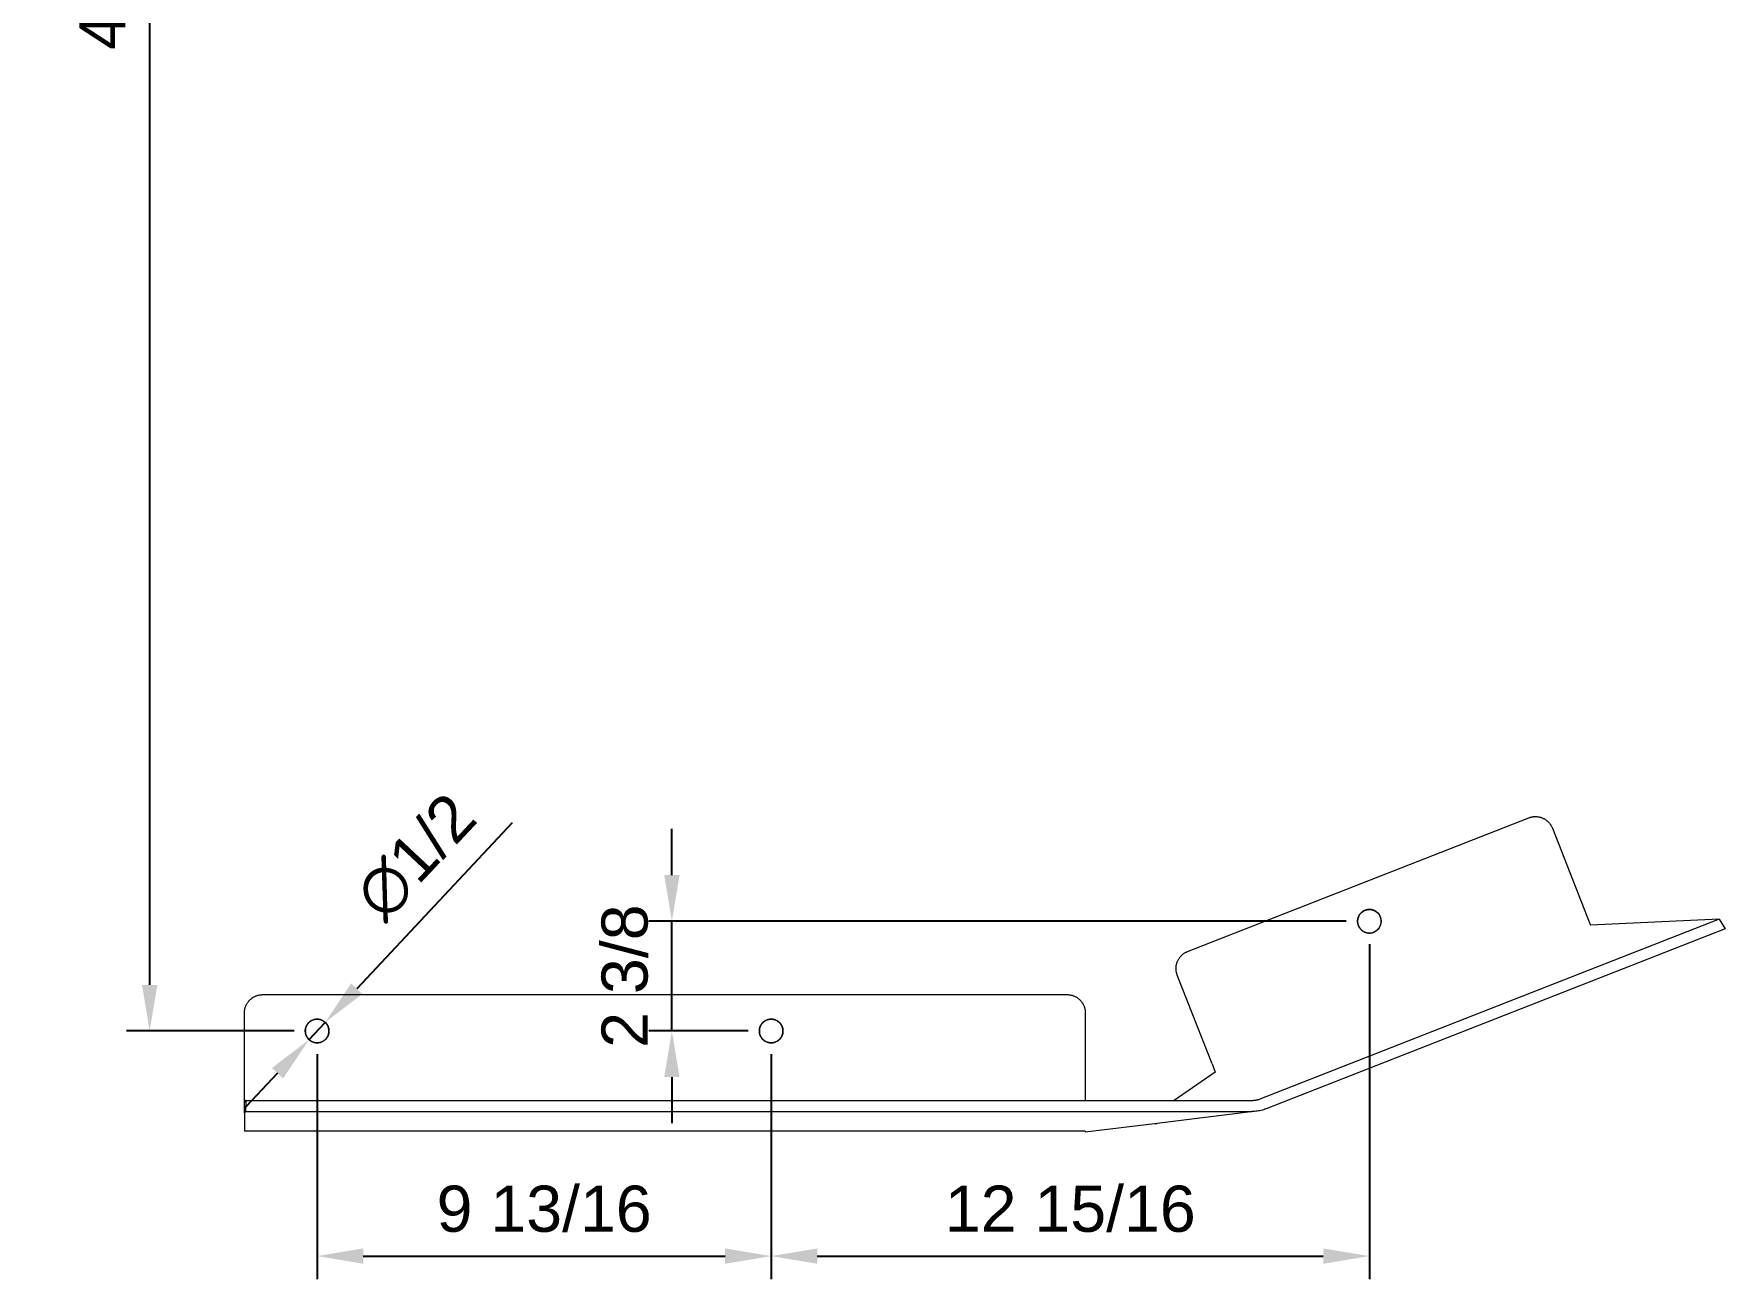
# Model space of a CAD drawing. Header units: inches. Extents: x 3 to 193, y 3 to 134.
# Drawn here: x 62.45 to 99.11, y 10.8 to 37.79 of the extents above; entities that cross this region are included whole.
import ezdxf

# ---------------------------------------------------------------- set-up
doc = ezdxf.new("R2010")
doc.units = ezdxf.units.IN
doc.header["$PDSIZE"] = -1
doc.layers.add('ZANO_R', color=7, linetype='Continuous', lineweight=0)
doc.layers.add('ZANO_W', color=1, linetype='Continuous', lineweight=0)
doc.styles.get("Standard").update_dxf_attribs({"font": 'ARIALUNI.TTF'})
doc.dimstyles.new('amerykanie', dxfattribs={"dimtxt": 50, "dimasz": 50, "dimexe": 0.5, "dimexo": 0.5, "dimgap": 1, "dimtad": 1, "dimdec": 0, "dimzin": 0, "dimlunit": 5, "dimtxsty": 'Standard', "dimcen": 0.09, "dimclrd": 1, "dimclre": 1, "dimclrt": 1, "dimazin": 0, "dimtfac": 1, "dimtdec": 0, "dimtmove": 0, "dimatfit": 3, "dimfxl": 1, "dimtzin": 0, "dimarcsym": 1})

# ---------------------------------------------------------------- blocks, each defined once
blk = doc.blocks.new('*D370')
at = {"layer": 'Defpoints', "color": 0}
for p in [(68.595, 62.587), (64.965, 16.182), (68.595, 16.182)]:
    blk.add_point(p, dxfattribs=at)
at = {"layer": 'ZANO_W', "color": 1, "lineweight": -2}
for p, q in [((68.095, 62.587), (64.465, 62.587)), ((64.965, 61.587), (64.965, 17.182)), ((68.095, 16.182), (64.465, 16.182))]:
    blk.add_line(p, q, dxfattribs=at)
at = {"layer": 'ZANO_W', "color": 1}
for points in [[(65.132, 61.587), (64.799, 61.587), (64.965, 62.587)], [(64.799, 17.182), (65.132, 17.182), (64.965, 16.182)]]:
    blk.add_solid(points, dxfattribs=at)
at = {"layer": 'ZANO_W', "color": 1, "insert": (63.946, 39.385), "char_height": 1, "attachment_point": 5, "rotation": 90}
blk.add_mtext('46 3/8', dxfattribs=at)
blk = doc.blocks.new('*D371')
at = {"layer": 'Defpoints', "color": 0}
for p in [(68.595, 16.182), (78.435, 16.182), (78.435, 11.305)]:
    blk.add_point(p, dxfattribs=at)
at = {"layer": 'ZANO_W', "color": 1, "lineweight": -2}
for p, q in [((68.595, 15.682), (68.595, 10.805)), ((78.435, 15.682), (78.435, 10.805)), ((69.595, 11.305), (77.435, 11.305))]:
    blk.add_line(p, q, dxfattribs=at)
at = {"layer": 'ZANO_W', "color": 1}
for points in [[(69.595, 11.471), (69.595, 11.138), (68.595, 11.305)], [(77.435, 11.138), (77.435, 11.471), (78.435, 11.305)]]:
    blk.add_solid(points, dxfattribs=at)
at = {"layer": 'ZANO_W', "color": 1, "insert": (73.515, 12.324), "char_height": 1, "attachment_point": 5}
blk.add_mtext('9 13/16', dxfattribs=at)
blk = doc.blocks.new('*D372')
at = {"layer": 'Defpoints', "color": 0}
for p in [(91.4, 18.56), (78.435, 16.182), (91.4, 11.305)]:
    blk.add_point(p, dxfattribs=at)
at = {"layer": 'ZANO_W', "color": 1, "lineweight": -2}
for p, q in [((91.4, 18.06), (91.4, 10.805)), ((78.435, 15.682), (78.435, 10.805)), ((79.435, 11.305), (90.4, 11.305))]:
    blk.add_line(p, q, dxfattribs=at)
at = {"layer": 'ZANO_W', "color": 1}
for points in [[(79.435, 11.471), (79.435, 11.138), (78.435, 11.305)], [(90.4, 11.138), (90.4, 11.471), (91.4, 11.305)]]:
    blk.add_solid(points, dxfattribs=at)
at = {"layer": 'ZANO_W', "color": 1, "insert": (84.918, 12.324), "char_height": 1, "attachment_point": 5}
blk.add_mtext('12 15/16', dxfattribs=at)
blk = doc.blocks.new('*D373')
at = {"layer": 'Defpoints', "color": 0}
for p in [(76.284, 18.56), (91.4, 18.56), (78.435, 16.182)]:
    blk.add_point(p, dxfattribs=at)
at = {"layer": 'ZANO_W', "color": 1, "lineweight": -2}
for p, q in [((76.284, 19.56), (76.284, 20.56)), ((90.9, 18.56), (75.784, 18.56)), ((76.284, 16.182), (76.284, 18.56)), ((77.935, 16.182), (75.784, 16.182)), ((76.284, 15.182), (76.284, 14.182))]:
    blk.add_line(p, q, dxfattribs=at)
at = {"layer": 'ZANO_W', "color": 1}
for points in [[(76.117, 19.56), (76.45, 19.56), (76.284, 18.56)], [(76.45, 15.182), (76.117, 15.182), (76.284, 16.182)]]:
    blk.add_solid(points, dxfattribs=at)
at = {"layer": 'ZANO_W', "color": 1, "insert": (75.265, 17.371), "char_height": 1, "attachment_point": 5, "rotation": 90}
blk.add_mtext('2 3/8', dxfattribs=at)
blk = doc.blocks.new('*D377')
at = {"layer": 'Defpoints', "color": 0}
for p in [(68.77, 16.369), (68.42, 15.995)]:
    blk.add_point(p, dxfattribs=at)
at = {"layer": 'ZANO_W', "color": 1, "lineweight": -2}
for p, q in [((72.819, 20.692), (69.453, 17.099)), ((68.42, 15.995), (68.77, 16.369)), ((67.736, 15.266), (67.053, 14.536))]:
    blk.add_line(p, q, dxfattribs=at)
at = {"layer": 'ZANO_W', "color": 1}
for points in [[(69.332, 17.213), (69.575, 16.985), (68.77, 16.369)], [(67.858, 15.152), (67.615, 15.38), (68.42, 15.995)]]:
    blk.add_solid(points, dxfattribs=at)
at = {"layer": 'ZANO_W', "color": 1, "insert": (70.734, 19.957), "char_height": 1, "attachment_point": 5, "rotation": 46.8714}
blk.add_mtext('∅1/2', dxfattribs=at)

msp = doc.modelspace()

# ---------------------------------------------------------------- linework, layer by layer
at = {"layer": 'ZANO_R'}
for p, q in [((87.45975, 17.90397), (94.85595, 20.80092)), ((94.85595, 20.80092), (94.86855, 20.8056)), ((94.86855, 20.8056), (94.88129, 20.80986)), ((94.88129, 20.80986), (94.89418, 20.81367)), ((94.89418, 20.81367), (94.90719, 20.81705)), ((94.90719, 20.81705), (94.92031, 20.81998)), ((94.92031, 20.81998), (94.93352, 20.82246)), ((94.93352, 20.82246), (94.9468, 20.82448)), ((94.9468, 20.82448), (94.96015, 20.82605)), ((94.96015, 20.82605), (94.97354, 20.82717)), ((94.97354, 20.82717), (94.98697, 20.82783)), ((94.98697, 20.82783), (95.00041, 20.82802)), ((95.00041, 20.82802), (95.01384, 20.82776)), ((95.01384, 20.82776), (95.02726, 20.82705)), ((95.02726, 20.82705), (95.04065, 20.82587)), ((95.04065, 20.82587), (95.05399, 20.82423)), ((95.05399, 20.82423), (95.06727, 20.82215)), ((95.06727, 20.82215), (95.08047, 20.81961)), ((95.08047, 20.81961), (95.09357, 20.81662)), ((95.09357, 20.81662), (95.10656, 20.81318)), ((95.10656, 20.81318), (95.11943, 20.80931)), ((95.11943, 20.80931), (95.13216, 20.80499)), ((95.13216, 20.80499), (95.14474, 20.80025)), ((95.14474, 20.80025), (95.15714, 20.79508)), ((95.15714, 20.79508), (95.16936, 20.78948)), ((95.16936, 20.78948), (95.18139, 20.78348)), ((95.18139, 20.78348), (95.1932, 20.77706)), ((95.1932, 20.77706), (95.20478, 20.77025)), ((95.20478, 20.77025), (95.21613, 20.76305)), ((95.21613, 20.76305), (95.22722, 20.75546)), ((95.22722, 20.75546), (95.23805, 20.7475)), ((95.23805, 20.7475), (95.2486, 20.73917)), ((95.2486, 20.73917), (95.25886, 20.73049)), ((95.25886, 20.73049), (95.26881, 20.72146)), ((95.26881, 20.72146), (95.27846, 20.7121)), ((95.27846, 20.7121), (95.28777, 20.70241)), ((95.28777, 20.70241), (95.29675, 20.69242)), ((95.29675, 20.69242), (95.30539, 20.68212)), ((95.30539, 20.68212), (95.31367, 20.67153)), ((95.31367, 20.67153), (95.32158, 20.66066)), ((95.32158, 20.66066), (95.32912, 20.64954)), ((95.32912, 20.64954), (95.33627, 20.63816)), ((95.33627, 20.63816), (95.34303, 20.62654)), ((95.34303, 20.62654), (95.34938, 20.6147)), ((95.34938, 20.6147), (95.35534, 20.60265)), ((95.35534, 20.60265), (95.36087, 20.5904)), ((95.36087, 20.5904), (95.36599, 20.57797)), ((95.36599, 20.57797), (96.12014, 18.65254)), ((91.18503, 18.69775), (91.1804, 18.69024)), ((91.18992, 18.70511), (91.18503, 18.69775)), ((91.19507, 18.71229), (91.18992, 18.70511)), ((91.20045, 18.71929), (91.19507, 18.71229)), ((91.20608, 18.7261), (91.20045, 18.71929)), ((91.21193, 18.73271), (91.20608, 18.7261)), ((91.21802, 18.73911), (91.21193, 18.73271)), ((91.22431, 18.7453), (91.21802, 18.73911)), ((91.23082, 18.75127), (91.22431, 18.7453)), ((91.23753, 18.75702), (91.23082, 18.75127)), ((91.24444, 18.76252), (91.23753, 18.75702)), ((91.25153, 18.76779), (91.24444, 18.76252)), ((91.2588, 18.7728), (91.25153, 18.76779)), ((91.26624, 18.77757), (91.2588, 18.7728)), ((91.27383, 18.78207), (91.26624, 18.77757)), ((91.28158, 18.78631), (91.27383, 18.78207)), ((91.28947, 18.79028), (91.28158, 18.78631)), ((91.29749, 18.79397), (91.28947, 18.79028)), ((91.30564, 18.79739), (91.29749, 18.79397)), ((91.3139, 18.80052), (91.30564, 18.79739)), ((91.32226, 18.80336), (91.3139, 18.80052)), ((91.33071, 18.80592), (91.32226, 18.80336)), ((91.33925, 18.80818), (91.33071, 18.80592)), ((91.34786, 18.81015), (91.33925, 18.80818)), ((91.35653, 18.81181), (91.34786, 18.81015)), ((91.36526, 18.81318), (91.35653, 18.81181)), ((91.37403, 18.81424), (91.36526, 18.81318)), ((91.38282, 18.81501), (91.37403, 18.81424)), ((91.39164, 18.81546), (91.38282, 18.81501)), ((91.40048, 18.81561), (91.39164, 18.81546)), ((91.40931, 18.81546), (91.40048, 18.81561)), ((91.41813, 18.81501), (91.40931, 18.81546)), ((91.42692, 18.81424), (91.41813, 18.81501)), ((91.43569, 18.81318), (91.42692, 18.81424)), ((91.44442, 18.81181), (91.43569, 18.81318)), ((91.45309, 18.81015), (91.44442, 18.81181)), ((91.4617, 18.80818), (91.45309, 18.81015)), ((91.47024, 18.80592), (91.4617, 18.80818)), ((91.47869, 18.80336), (91.47024, 18.80592)), ((91.48705, 18.80052), (91.47869, 18.80336)), ((91.49531, 18.79739), (91.48705, 18.80052)), ((91.50346, 18.79397), (91.49531, 18.79739)), ((91.51148, 18.79028), (91.50346, 18.79397)), ((91.51937, 18.78631), (91.51148, 18.79028)), ((91.52712, 18.78207), (91.51937, 18.78631)), ((91.53472, 18.77757), (91.52712, 18.78207)), ((91.54215, 18.7728), (91.53472, 18.77757)), ((91.54942, 18.76779), (91.54215, 18.7728)), ((91.55651, 18.76252), (91.54942, 18.76779)), ((91.56342, 18.75702), (91.55651, 18.76252)), ((91.57013, 18.75127), (91.56342, 18.75702)), ((91.57664, 18.7453), (91.57013, 18.75127)), ((91.58294, 18.73911), (91.57664, 18.7453)), ((91.58902, 18.73271), (91.58294, 18.73911)), ((91.59487, 18.7261), (91.58902, 18.73271)), ((91.6005, 18.71929), (91.59487, 18.7261)), ((91.60588, 18.71229), (91.6005, 18.71929)), ((91.61103, 18.70511), (91.60588, 18.71229)), ((91.61592, 18.69775), (91.61103, 18.70511)), ((91.62055, 18.69024), (91.61592, 18.69775)), ((98.98206, 18.60322), (89.02232, 14.70218)), ((99.11111, 18.39214), (89.1642, 14.49613)), ((91.14498, 18.57302), (91.14467, 18.56419)), ((91.14467, 18.56419), (91.14467, 18.55536)), ((91.14467, 18.55536), (91.14498, 18.54653)), ((91.14559, 18.58183), (91.14498, 18.57302)), ((91.14498, 18.54653), (91.14559, 18.53772)), ((91.1465, 18.59061), (91.14559, 18.58183)), ((91.14559, 18.53772), (91.1465, 18.52894)), ((91.14772, 18.59936), (91.1465, 18.59061)), ((91.1465, 18.52894), (91.14772, 18.52019)), ((91.14923, 18.60806), (91.14772, 18.59936)), ((91.14772, 18.52019), (91.14923, 18.51149)), ((91.15105, 18.61671), (91.14923, 18.60806)), ((91.14923, 18.51149), (91.15105, 18.50285)), ((91.15316, 18.62528), (91.15105, 18.61671)), ((91.15105, 18.50285), (91.15316, 18.49427)), ((91.15557, 18.63378), (91.15316, 18.62528)), ((91.15316, 18.49427), (91.15557, 18.48577)), ((91.15827, 18.64219), (91.15557, 18.63378)), ((91.15557, 18.48577), (91.15827, 18.47736)), ((91.16126, 18.6505), (91.15827, 18.64219)), ((91.15827, 18.47736), (91.16126, 18.46905)), ((91.16454, 18.6587), (91.16126, 18.6505)), ((91.16126, 18.46905), (91.16454, 18.46085)), ((91.16809, 18.66678), (91.16454, 18.6587)), ((91.16454, 18.46085), (91.16809, 18.45277)), ((91.17192, 18.67474), (91.16809, 18.66678)), ((91.16809, 18.45277), (91.17192, 18.44481)), ((91.17603, 18.68256), (91.17192, 18.67474)), ((91.17192, 18.44481), (91.17603, 18.43699)), ((91.1804, 18.69024), (91.17603, 18.68256)), ((91.17603, 18.43699), (91.1804, 18.42931)), ((91.1804, 18.42931), (91.18503, 18.4218)), ((91.18503, 18.4218), (91.18992, 18.41444)), ((91.18992, 18.41444), (91.19507, 18.40726)), ((91.19507, 18.40726), (91.20045, 18.40026)), ((91.20045, 18.40026), (91.20608, 18.39345)), ((91.20608, 18.39345), (91.21193, 18.38684)), ((91.21193, 18.38684), (91.21802, 18.38044)), ((91.21802, 18.38044), (91.22431, 18.37425)), ((91.22431, 18.37425), (91.23082, 18.36828)), ((91.23082, 18.36828), (91.23753, 18.36254)), ((91.23753, 18.36254), (91.24444, 18.35703)), ((91.24444, 18.35703), (91.25153, 18.35176)), ((91.25153, 18.35176), (91.2588, 18.34675)), ((91.2588, 18.34675), (91.26624, 18.34198)), ((91.26624, 18.34198), (91.27383, 18.33748)), ((91.27383, 18.33748), (91.28158, 18.33324)), ((91.28158, 18.33324), (91.28947, 18.32927)), ((91.28947, 18.32927), (91.29749, 18.32558)), ((91.50346, 18.32558), (91.51148, 18.32927)), ((91.51148, 18.32927), (91.51937, 18.33324)), ((91.51937, 18.33324), (91.52712, 18.33748)), ((91.52712, 18.33748), (91.53472, 18.34198)), ((91.53472, 18.34198), (91.54215, 18.34675)), ((91.54215, 18.34675), (91.54942, 18.35176)), ((91.54942, 18.35176), (91.55651, 18.35703)), ((91.55651, 18.35703), (91.56342, 18.36254)), ((91.56342, 18.36254), (91.57013, 18.36828)), ((91.57013, 18.36828), (91.57664, 18.37425)), ((91.57664, 18.37425), (91.58294, 18.38044)), ((91.58294, 18.38044), (91.58902, 18.38684)), ((91.58902, 18.38684), (91.59487, 18.39345)), ((91.59487, 18.39345), (91.6005, 18.40026)), ((91.6005, 18.40026), (91.60588, 18.40726)), ((91.60588, 18.40726), (91.61103, 18.41444)), ((91.61103, 18.41444), (91.61592, 18.4218)), ((91.61592, 18.4218), (91.62055, 18.42931)), ((91.62492, 18.68256), (91.62055, 18.69024)), ((91.62055, 18.42931), (91.62492, 18.43699)), ((91.62903, 18.67474), (91.62492, 18.68256)), ((91.62492, 18.43699), (91.62903, 18.44481)), ((91.63286, 18.66678), (91.62903, 18.67474)), ((91.62903, 18.44481), (91.63286, 18.45277)), ((91.63642, 18.6587), (91.63286, 18.66678)), ((91.63286, 18.45277), (91.63642, 18.46085)), ((91.63969, 18.6505), (91.63642, 18.6587)), ((91.63642, 18.46085), (91.63969, 18.46905)), ((91.64268, 18.64219), (91.63969, 18.6505)), ((91.63969, 18.46905), (91.64268, 18.47736)), ((91.64538, 18.63378), (91.64268, 18.64219)), ((91.64268, 18.47736), (91.64538, 18.48577)), ((91.64779, 18.62528), (91.64538, 18.63378)), ((91.64538, 18.48577), (91.64779, 18.49427)), ((91.6499, 18.61671), (91.64779, 18.62528)), ((91.64779, 18.49427), (91.6499, 18.50285)), ((91.65172, 18.60806), (91.6499, 18.61671)), ((91.6499, 18.50285), (91.65172, 18.51149)), ((91.65323, 18.59936), (91.65172, 18.60806)), ((91.65172, 18.51149), (91.65323, 18.52019)), ((91.65445, 18.59061), (91.65323, 18.59936)), ((91.65323, 18.52019), (91.65445, 18.52894)), ((91.65536, 18.58183), (91.65445, 18.59061)), ((91.65445, 18.52894), (91.65536, 18.53772)), ((91.65597, 18.57302), (91.65536, 18.58183)), ((91.65536, 18.53772), (91.65597, 18.54653)), ((91.65628, 18.56419), (91.65597, 18.57302)), ((91.65597, 18.54653), (91.65628, 18.55536)), ((91.65628, 18.55536), (91.65628, 18.56419)), ((96.12014, 18.65254), (96.18972, 18.47489)), ((98.98206, 18.60322), (96.18972, 18.47489)), ((98.98206, 18.60322), (99.11111, 18.39214)), ((91.29749, 18.32558), (91.30564, 18.32216)), ((91.30564, 18.32216), (91.3139, 18.31903)), ((91.3139, 18.31903), (91.32226, 18.31619)), ((91.32226, 18.31619), (91.33071, 18.31363)), ((91.33071, 18.31363), (91.33925, 18.31137)), ((91.33925, 18.31137), (91.34786, 18.30941)), ((91.34786, 18.30941), (91.35653, 18.30774)), ((91.35653, 18.30774), (91.36526, 18.30637)), ((91.36526, 18.30637), (91.37403, 18.30531)), ((91.37403, 18.30531), (91.38282, 18.30455)), ((91.38282, 18.30455), (91.39164, 18.30409)), ((91.39164, 18.30409), (91.40048, 18.30394)), ((91.40048, 18.30394), (91.40931, 18.30409)), ((91.40931, 18.30409), (91.41813, 18.30455)), ((91.41813, 18.30455), (91.42692, 18.30531)), ((91.42692, 18.30531), (91.43569, 18.30637)), ((91.43569, 18.30637), (91.44442, 18.30774)), ((91.44442, 18.30774), (91.45309, 18.30941)), ((91.45309, 18.30941), (91.4617, 18.31137)), ((91.4617, 18.31137), (91.47024, 18.31363)), ((91.47024, 18.31363), (91.47869, 18.31619)), ((91.47869, 18.31619), (91.48705, 18.31903)), ((91.48705, 18.31903), (91.49531, 18.32216)), ((91.49531, 18.32216), (91.50346, 18.32558)), ((87.21349, 17.59197), (87.21557, 17.60525)), ((87.21557, 17.60525), (87.21811, 17.61845)), ((87.21811, 17.61845), (87.2211, 17.63155)), ((87.2211, 17.63155), (87.22454, 17.64455)), ((87.22454, 17.64455), (87.22841, 17.65741)), ((87.22841, 17.65741), (87.23273, 17.67014)), ((87.23273, 17.67014), (87.23747, 17.68272)), ((87.23747, 17.68272), (87.24264, 17.69512)), ((87.24264, 17.69512), (87.24824, 17.70734)), ((87.24824, 17.70734), (87.25424, 17.71937)), ((87.25424, 17.71937), (87.26066, 17.73118)), ((87.26066, 17.73118), (87.26747, 17.74276)), ((87.26747, 17.74276), (87.27467, 17.75411)), ((87.27467, 17.75411), (87.28226, 17.7652)), ((87.28226, 17.7652), (87.29022, 17.77603)), ((87.29022, 17.77603), (87.29855, 17.78658)), ((87.29855, 17.78658), (87.30723, 17.79684)), ((87.30723, 17.79684), (87.31626, 17.80679)), ((87.31626, 17.80679), (87.32562, 17.81644)), ((87.32562, 17.81644), (87.33531, 17.82575)), ((87.33531, 17.82575), (87.34531, 17.83474)), ((87.34531, 17.83474), (87.35561, 17.84337)), ((87.35561, 17.84337), (87.36619, 17.85165)), ((87.36619, 17.85165), (87.37706, 17.85956)), ((87.37706, 17.85956), (87.38819, 17.8671)), ((87.38819, 17.8671), (87.39956, 17.87425)), ((87.39956, 17.87425), (87.41118, 17.88101)), ((87.41118, 17.88101), (87.42302, 17.88737)), ((87.42302, 17.88737), (87.43507, 17.89332)), ((87.43507, 17.89332), (87.44732, 17.89885)), ((87.44732, 17.89885), (87.45975, 17.90397)), ((87.2097, 17.53839), (87.20996, 17.55183)), ((87.20989, 17.52495), (87.2097, 17.53839)), ((87.21055, 17.51153), (87.20989, 17.52495)), ((87.20996, 17.55183), (87.21068, 17.56525)), ((87.21167, 17.49813), (87.21055, 17.51153)), ((87.21068, 17.56525), (87.21185, 17.57863)), ((87.21324, 17.48478), (87.21167, 17.49813)), ((87.21185, 17.57863), (87.21349, 17.59197)), ((87.21527, 17.4715), (87.21324, 17.48478)), ((87.21774, 17.45829), (87.21527, 17.4715)), ((87.22067, 17.44517), (87.21774, 17.45829)), ((87.22405, 17.43216), (87.22067, 17.44517)), ((87.22786, 17.41928), (87.22405, 17.43216)), ((87.23212, 17.40653), (87.22786, 17.41928)), ((87.23681, 17.39393), (87.23212, 17.40653)), ((87.99096, 15.46849), (87.23681, 17.39393)), ((67.13566, 16.85407), (67.14532, 16.86341)), ((67.14532, 16.86341), (67.1553, 16.87242)), ((67.1553, 16.87242), (67.16558, 16.88108)), ((67.16558, 16.88108), (67.17615, 16.88938)), ((67.17615, 16.88938), (67.18699, 16.89732)), ((67.18699, 16.89732), (67.1981, 16.90488)), ((67.1981, 16.90488), (67.20947, 16.91206)), ((67.20947, 16.91206), (67.22107, 16.91884)), ((67.22107, 16.91884), (67.23289, 16.92523)), ((67.23289, 16.92523), (67.24493, 16.93121)), ((67.24493, 16.93121), (67.25716, 16.93677)), ((67.25716, 16.93677), (67.26958, 16.94191)), ((67.26958, 16.94191), (67.28217, 16.94663)), ((67.28217, 16.94663), (67.2949, 16.95091)), ((67.2949, 16.95091), (67.30778, 16.95476)), ((67.30778, 16.95476), (67.32078, 16.95817)), ((67.32078, 16.95817), (67.33389, 16.96112)), ((67.33389, 16.96112), (67.3471, 16.96363)), ((67.3471, 16.96363), (67.36038, 16.96569)), ((67.36038, 16.96569), (67.37372, 16.96729)), ((67.37372, 16.96729), (67.38711, 16.96844)), ((67.38711, 16.96844), (67.40054, 16.96913)), ((67.40054, 16.96913), (67.41397, 16.96936)), ((67.41397, 16.96936), (84.84996, 16.96936)), ((84.84996, 16.96936), (84.8634, 16.96913)), ((84.8634, 16.96913), (84.87682, 16.96844)), ((84.87682, 16.96844), (84.89021, 16.96729)), ((84.89021, 16.96729), (84.90355, 16.96569)), ((84.90355, 16.96569), (84.91683, 16.96363)), ((84.91683, 16.96363), (84.93004, 16.96112)), ((84.93004, 16.96112), (84.94315, 16.95817)), ((84.94315, 16.95817), (84.95615, 16.95476)), ((84.95615, 16.95476), (84.96903, 16.95091)), ((84.96903, 16.95091), (84.98177, 16.94663)), ((84.98177, 16.94663), (84.99435, 16.94191)), ((84.99435, 16.94191), (85.00677, 16.93677)), ((85.00677, 16.93677), (85.019, 16.93121)), ((85.019, 16.93121), (85.03104, 16.92523)), ((85.03104, 16.92523), (85.04286, 16.91884)), ((85.04286, 16.91884), (85.05447, 16.91206)), ((85.05447, 16.91206), (85.06583, 16.90488)), ((85.06583, 16.90488), (85.07694, 16.89732)), ((85.07694, 16.89732), (85.08778, 16.88938)), ((85.08778, 16.88938), (85.09835, 16.88108)), ((85.09835, 16.88108), (85.10863, 16.87242)), ((85.10863, 16.87242), (85.11861, 16.86341)), ((85.11861, 16.86341), (85.12827, 16.85407)), ((67.02038, 16.57576), (67.0206, 16.5892)), ((67.02038, 14.64021), (67.02038, 16.57576)), ((67.0206, 16.5892), (67.02129, 16.60262)), ((67.02129, 16.60262), (67.02244, 16.61601)), ((67.02244, 16.61601), (67.02404, 16.62935)), ((67.02404, 16.62935), (67.0261, 16.64263)), ((67.0261, 16.64263), (67.02861, 16.65584)), ((67.02861, 16.65584), (67.03157, 16.66895)), ((67.03157, 16.66895), (67.03497, 16.68195)), ((67.03497, 16.68195), (67.03882, 16.69483)), ((67.03882, 16.69483), (67.0431, 16.70757)), ((67.0431, 16.70757), (67.04782, 16.72015)), ((67.04782, 16.72015), (67.05296, 16.73257)), ((67.05296, 16.73257), (67.05853, 16.7448)), ((67.05853, 16.7448), (67.0645, 16.75684)), ((67.0645, 16.75684), (67.07089, 16.76867)), ((67.07089, 16.76867), (67.07768, 16.78027)), ((67.07768, 16.78027), (67.08485, 16.79163)), ((67.08485, 16.79163), (67.09242, 16.80274)), ((67.09242, 16.80274), (67.10035, 16.81359)), ((67.10035, 16.81359), (67.10866, 16.82415)), ((67.10866, 16.82415), (67.11731, 16.83443)), ((67.11731, 16.83443), (67.12632, 16.84441)), ((67.12632, 16.84441), (67.13566, 16.85407)), ((85.12827, 16.85407), (85.13761, 16.84441)), ((85.13761, 16.84441), (85.14662, 16.83443)), ((85.14662, 16.83443), (85.15528, 16.82415)), ((85.15528, 16.82415), (85.16358, 16.81359)), ((85.16358, 16.81359), (85.17152, 16.80274)), ((85.17152, 16.80274), (85.17908, 16.79163)), ((85.17908, 16.79163), (85.18626, 16.78027)), ((85.18626, 16.78027), (85.19304, 16.76867)), ((85.19304, 16.76867), (85.19943, 16.75684)), ((85.19943, 16.75684), (85.20541, 16.7448)), ((85.20541, 16.7448), (85.21097, 16.73257)), ((85.21097, 16.73257), (85.21611, 16.72015)), ((85.21611, 16.72015), (85.22083, 16.70757)), ((85.22083, 16.70757), (85.22511, 16.69483)), ((85.22511, 16.69483), (85.22896, 16.68195)), ((85.22896, 16.68195), (85.23237, 16.66895)), ((85.23237, 16.66895), (85.23532, 16.65584)), ((85.23532, 16.65584), (85.23783, 16.64263)), ((85.23783, 16.64263), (85.23989, 16.62935)), ((85.23989, 16.62935), (85.24149, 16.61601)), ((85.24149, 16.61601), (85.24264, 16.60262)), ((85.24264, 16.60262), (85.24333, 16.5892)), ((85.24333, 16.5892), (85.24356, 16.57576)), ((85.24356, 16.57576), (85.24356, 14.67562)), ((68.33927, 16.1954), (68.33897, 16.18658)), ((68.33897, 16.18658), (68.33897, 16.17774)), ((68.33897, 16.17774), (68.33927, 16.16892)), ((68.33988, 16.20421), (68.33927, 16.1954)), ((68.33927, 16.16892), (68.33988, 16.16011)), ((68.3408, 16.213), (68.33988, 16.20421)), ((68.33988, 16.16011), (68.3408, 16.15132)), ((68.34201, 16.22175), (68.3408, 16.213)), ((68.3408, 16.15132), (68.34201, 16.14257)), ((68.34353, 16.23045), (68.34201, 16.22175)), ((68.34201, 16.14257), (68.34353, 16.13387)), ((68.34535, 16.23909), (68.34353, 16.23045)), ((68.34353, 16.13387), (68.34535, 16.12523)), ((68.34746, 16.24766), (68.34535, 16.23909)), ((68.34987, 16.25616), (68.34746, 16.24766)), ((68.35257, 16.26457), (68.34987, 16.25616)), ((68.35556, 16.27288), (68.35257, 16.26457)), ((68.35883, 16.28108), (68.35556, 16.27288)), ((68.36239, 16.28917), (68.35883, 16.28108)), ((68.36622, 16.29713), (68.36239, 16.28917)), ((68.37032, 16.30495), (68.36622, 16.29713)), ((68.37469, 16.31262), (68.37032, 16.30495)), ((68.37933, 16.32014), (68.37469, 16.31262)), ((68.38422, 16.32749), (68.37933, 16.32014)), ((68.38936, 16.33467), (68.38422, 16.32749)), ((68.39475, 16.34167), (68.38936, 16.33467)), ((68.40037, 16.34848), (68.39475, 16.34167)), ((68.40623, 16.35509), (68.40037, 16.34848)), ((68.41231, 16.3615), (68.40623, 16.35509)), ((68.41861, 16.36769), (68.41231, 16.3615)), ((68.42512, 16.37366), (68.41861, 16.36769)), ((68.43183, 16.3794), (68.42512, 16.37366)), ((68.43873, 16.38491), (68.43183, 16.3794)), ((68.44582, 16.39017), (68.43873, 16.38491)), ((68.45309, 16.39519), (68.44582, 16.39017)), ((68.46053, 16.39995), (68.45309, 16.39519)), ((68.46813, 16.40446), (68.46053, 16.39995)), ((68.47588, 16.40869), (68.46813, 16.40446)), ((68.48377, 16.41266), (68.47588, 16.40869)), ((68.49179, 16.41636), (68.48377, 16.41266)), ((68.49993, 16.41977), (68.49179, 16.41636)), ((68.50819, 16.4229), (68.49993, 16.41977)), ((68.51655, 16.42575), (68.50819, 16.4229)), ((68.52501, 16.4283), (68.51655, 16.42575)), ((68.53354, 16.43056), (68.52501, 16.4283)), ((68.54215, 16.43253), (68.53354, 16.43056)), ((68.55083, 16.4342), (68.54215, 16.43253)), ((68.55955, 16.43556), (68.55083, 16.4342)), ((68.56832, 16.43663), (68.55955, 16.43556)), ((68.57712, 16.43739), (68.56832, 16.43663)), ((68.58594, 16.43785), (68.57712, 16.43739)), ((68.59477, 16.438), (68.58594, 16.43785)), ((68.6036, 16.43785), (68.59477, 16.438)), ((68.61242, 16.43739), (68.6036, 16.43785)), ((68.62122, 16.43663), (68.61242, 16.43739)), ((68.62999, 16.43556), (68.62122, 16.43663)), ((68.63871, 16.4342), (68.62999, 16.43556)), ((68.64739, 16.43253), (68.63871, 16.4342)), ((68.656, 16.43056), (68.64739, 16.43253)), ((68.66453, 16.4283), (68.656, 16.43056)), ((68.67299, 16.42575), (68.66453, 16.4283)), ((68.68135, 16.4229), (68.67299, 16.42575)), ((68.68961, 16.41977), (68.68135, 16.4229)), ((68.69775, 16.41636), (68.68961, 16.41977)), ((68.70577, 16.41266), (68.69775, 16.41636)), ((68.71366, 16.40869), (68.70577, 16.41266)), ((68.72141, 16.40446), (68.71366, 16.40869)), ((68.72901, 16.39995), (68.72141, 16.40446)), ((68.73645, 16.39519), (68.72901, 16.39995)), ((68.74372, 16.39017), (68.73645, 16.39519)), ((68.75081, 16.38491), (68.74372, 16.39017)), ((68.75771, 16.3794), (68.75081, 16.38491)), ((68.76442, 16.37366), (68.75771, 16.3794)), ((68.77093, 16.36769), (68.76442, 16.37366)), ((68.77723, 16.3615), (68.77093, 16.36769)), ((68.78331, 16.35509), (68.77723, 16.3615)), ((68.78917, 16.34848), (68.78331, 16.35509)), ((68.79479, 16.34167), (68.78917, 16.34848)), ((68.80018, 16.33467), (68.79479, 16.34167)), ((68.80532, 16.32749), (68.80018, 16.33467)), ((68.81021, 16.32014), (68.80532, 16.32749)), ((68.81485, 16.31262), (68.81021, 16.32014)), ((68.81922, 16.30495), (68.81485, 16.31262)), ((68.82332, 16.29713), (68.81922, 16.30495)), ((68.82716, 16.28917), (68.82332, 16.29713)), ((68.83071, 16.28108), (68.82716, 16.28917)), ((68.83398, 16.27288), (68.83071, 16.28108)), ((68.83697, 16.26457), (68.83398, 16.27288)), ((68.83967, 16.25616), (68.83697, 16.26457)), ((68.84208, 16.24766), (68.83967, 16.25616)), ((68.84419, 16.23909), (68.84208, 16.24766)), ((68.84601, 16.23045), (68.84419, 16.23909)), ((68.84419, 16.12523), (68.84601, 16.13387)), ((68.84753, 16.22175), (68.84601, 16.23045)), ((68.84601, 16.13387), (68.84753, 16.14257)), ((68.84874, 16.213), (68.84753, 16.22175)), ((68.84753, 16.14257), (68.84874, 16.15132)), ((68.84966, 16.20421), (68.84874, 16.213)), ((68.84874, 16.15132), (68.84966, 16.16011)), ((68.85027, 16.1954), (68.84966, 16.20421)), ((68.84966, 16.16011), (68.85027, 16.16892)), ((68.85057, 16.18658), (68.85027, 16.1954)), ((68.85027, 16.16892), (68.85057, 16.17774)), ((68.85057, 16.17774), (68.85057, 16.18658)), ((78.17924, 16.1954), (78.17894, 16.18658)), ((78.17894, 16.18658), (78.17894, 16.17774)), ((78.17894, 16.17774), (78.17924, 16.16892)), ((78.17985, 16.20421), (78.17924, 16.1954)), ((78.17924, 16.16892), (78.17985, 16.16011)), ((78.18076, 16.213), (78.17985, 16.20421)), ((78.17985, 16.16011), (78.18076, 16.15132)), ((78.18198, 16.22175), (78.18076, 16.213)), ((78.18076, 16.15132), (78.18198, 16.14257)), ((78.1835, 16.23045), (78.18198, 16.22175)), ((78.18198, 16.14257), (78.1835, 16.13387)), ((78.18531, 16.23909), (78.1835, 16.23045)), ((78.1835, 16.13387), (78.18531, 16.12523)), ((78.18743, 16.24766), (78.18531, 16.23909)), ((78.18983, 16.25616), (78.18743, 16.24766)), ((78.19254, 16.26457), (78.18983, 16.25616)), ((78.19552, 16.27288), (78.19254, 16.26457)), ((78.1988, 16.28108), (78.19552, 16.27288)), ((78.20235, 16.28917), (78.1988, 16.28108)), ((78.20619, 16.29713), (78.20235, 16.28917)), ((78.21029, 16.30495), (78.20619, 16.29713)), ((78.21466, 16.31262), (78.21029, 16.30495)), ((78.2193, 16.32014), (78.21466, 16.31262)), ((78.22419, 16.32749), (78.2193, 16.32014)), ((78.22933, 16.33467), (78.22419, 16.32749)), ((78.23471, 16.34167), (78.22933, 16.33467)), ((78.24034, 16.34848), (78.23471, 16.34167)), ((78.2462, 16.35509), (78.24034, 16.34848)), ((78.25228, 16.3615), (78.2462, 16.35509)), ((78.25858, 16.36769), (78.25228, 16.3615)), ((78.26509, 16.37366), (78.25858, 16.36769)), ((78.2718, 16.3794), (78.26509, 16.37366)), ((78.2787, 16.38491), (78.2718, 16.3794)), ((78.28579, 16.39017), (78.2787, 16.38491)), ((78.29306, 16.39519), (78.28579, 16.39017)), ((78.3005, 16.39995), (78.29306, 16.39519)), ((78.3081, 16.40446), (78.3005, 16.39995)), ((78.31584, 16.40869), (78.3081, 16.40446)), ((78.32373, 16.41266), (78.31584, 16.40869)), ((78.33176, 16.41636), (78.32373, 16.41266)), ((78.3399, 16.41977), (78.33176, 16.41636)), ((78.34816, 16.4229), (78.3399, 16.41977)), ((78.35652, 16.42575), (78.34816, 16.4229)), ((78.36497, 16.4283), (78.35652, 16.42575)), ((78.37351, 16.43056), (78.36497, 16.4283)), ((78.38212, 16.43253), (78.37351, 16.43056)), ((78.3908, 16.4342), (78.38212, 16.43253)), ((78.39952, 16.43556), (78.3908, 16.4342)), ((78.40829, 16.43663), (78.39952, 16.43556)), ((78.41709, 16.43739), (78.40829, 16.43663)), ((78.42591, 16.43785), (78.41709, 16.43739)), ((78.43474, 16.438), (78.42591, 16.43785)), ((78.44357, 16.43785), (78.43474, 16.438)), ((78.45239, 16.43739), (78.44357, 16.43785)), ((78.46119, 16.43663), (78.45239, 16.43739)), ((78.46995, 16.43556), (78.46119, 16.43663)), ((78.47868, 16.4342), (78.46995, 16.43556)), ((78.48735, 16.43253), (78.47868, 16.4342)), ((78.49596, 16.43056), (78.48735, 16.43253)), ((78.5045, 16.4283), (78.49596, 16.43056)), ((78.51296, 16.42575), (78.5045, 16.4283)), ((78.52132, 16.4229), (78.51296, 16.42575)), ((78.52958, 16.41977), (78.52132, 16.4229)), ((78.53772, 16.41636), (78.52958, 16.41977)), ((78.54574, 16.41266), (78.53772, 16.41636)), ((78.55363, 16.40869), (78.54574, 16.41266)), ((78.56138, 16.40446), (78.55363, 16.40869)), ((78.56898, 16.39995), (78.56138, 16.40446)), ((78.57642, 16.39519), (78.56898, 16.39995)), ((78.58368, 16.39017), (78.57642, 16.39519)), ((78.59077, 16.38491), (78.58368, 16.39017)), ((78.59768, 16.3794), (78.59077, 16.38491)), ((78.60439, 16.37366), (78.59768, 16.3794)), ((78.6109, 16.36769), (78.60439, 16.37366)), ((78.6172, 16.3615), (78.6109, 16.36769)), ((78.62328, 16.35509), (78.6172, 16.3615)), ((78.62914, 16.34848), (78.62328, 16.35509)), ((78.63476, 16.34167), (78.62914, 16.34848)), ((78.64015, 16.33467), (78.63476, 16.34167)), ((78.64529, 16.32749), (78.64015, 16.33467)), ((78.65018, 16.32014), (78.64529, 16.32749)), ((78.65481, 16.31262), (78.65018, 16.32014)), ((78.65919, 16.30495), (78.65481, 16.31262)), ((78.66329, 16.29713), (78.65919, 16.30495)), ((78.66712, 16.28917), (78.66329, 16.29713)), ((78.67068, 16.28108), (78.66712, 16.28917)), ((78.67395, 16.27288), (78.67068, 16.28108)), ((78.67694, 16.26457), (78.67395, 16.27288)), ((78.67964, 16.25616), (78.67694, 16.26457)), ((78.68205, 16.24766), (78.67964, 16.25616)), ((78.68416, 16.23909), (78.68205, 16.24766)), ((78.68598, 16.23045), (78.68416, 16.23909)), ((78.68416, 16.12523), (78.68598, 16.13387)), ((78.6875, 16.22175), (78.68598, 16.23045)), ((78.68598, 16.13387), (78.6875, 16.14257)), ((78.68871, 16.213), (78.6875, 16.22175)), ((78.6875, 16.14257), (78.68871, 16.15132)), ((78.68962, 16.20421), (78.68871, 16.213)), ((78.68871, 16.15132), (78.68962, 16.16011)), ((78.69023, 16.1954), (78.68962, 16.20421)), ((78.68962, 16.16011), (78.69023, 16.16892)), ((78.69054, 16.18658), (78.69023, 16.1954)), ((78.69023, 16.16892), (78.69054, 16.17774)), ((78.69054, 16.17774), (78.69054, 16.18658)), ((68.34535, 16.12523), (68.34746, 16.11665)), ((68.34746, 16.11665), (68.34987, 16.10816)), ((68.34987, 16.10816), (68.35257, 16.09975)), ((68.35257, 16.09975), (68.35556, 16.09144)), ((68.35556, 16.09144), (68.35883, 16.08324)), ((68.35883, 16.08324), (68.36239, 16.07515)), ((68.36239, 16.07515), (68.36622, 16.06719)), ((68.36622, 16.06719), (68.37032, 16.05937)), ((68.37032, 16.05937), (68.37469, 16.0517)), ((68.37469, 16.0517), (68.37933, 16.04418)), ((68.37933, 16.04418), (68.38422, 16.03683)), ((68.38422, 16.03683), (68.38936, 16.02965)), ((68.38936, 16.02965), (68.39475, 16.02265)), ((68.39475, 16.02265), (68.40037, 16.01584)), ((68.40037, 16.01584), (68.40623, 16.00923)), ((68.40623, 16.00923), (68.41231, 16.00282)), ((68.41231, 16.00282), (68.41861, 15.99663)), ((68.41861, 15.99663), (68.42512, 15.99066)), ((68.42512, 15.99066), (68.43183, 15.98492)), ((68.43183, 15.98492), (68.43873, 15.97941)), ((68.43873, 15.97941), (68.44582, 15.97415)), ((68.44582, 15.97415), (68.45309, 15.96913)), ((68.45309, 15.96913), (68.46053, 15.96437)), ((68.46053, 15.96437), (68.46813, 15.95986)), ((68.46813, 15.95986), (68.47588, 15.95563)), ((68.47588, 15.95563), (68.48377, 15.95166)), ((68.48377, 15.95166), (68.49179, 15.94796)), ((68.49179, 15.94796), (68.49993, 15.94455)), ((68.49993, 15.94455), (68.50819, 15.94142)), ((68.50819, 15.94142), (68.51655, 15.93857)), ((68.51655, 15.93857), (68.52501, 15.93602)), ((68.52501, 15.93602), (68.53354, 15.93375)), ((68.53354, 15.93375), (68.54215, 15.93179)), ((68.54215, 15.93179), (68.55083, 15.93012)), ((68.55083, 15.93012), (68.55955, 15.92876)), ((68.55955, 15.92876), (68.56832, 15.92769)), ((68.56832, 15.92769), (68.57712, 15.92693)), ((68.57712, 15.92693), (68.58594, 15.92647)), ((68.58594, 15.92647), (68.59477, 15.92632)), ((68.59477, 15.92632), (68.6036, 15.92647)), ((68.6036, 15.92647), (68.61242, 15.92693)), ((68.61242, 15.92693), (68.62122, 15.92769)), ((68.62122, 15.92769), (68.62999, 15.92876)), ((68.62999, 15.92876), (68.63871, 15.93012)), ((68.63871, 15.93012), (68.64739, 15.93179)), ((68.64739, 15.93179), (68.656, 15.93375)), ((68.656, 15.93375), (68.66453, 15.93602)), ((68.66453, 15.93602), (68.67299, 15.93857)), ((68.67299, 15.93857), (68.68135, 15.94142)), ((68.68135, 15.94142), (68.68961, 15.94455)), ((68.68961, 15.94455), (68.69775, 15.94796)), ((68.69775, 15.94796), (68.70577, 15.95166)), ((68.70577, 15.95166), (68.71366, 15.95563)), ((68.71366, 15.95563), (68.72141, 15.95986)), ((68.72141, 15.95986), (68.72901, 15.96437)), ((68.72901, 15.96437), (68.73645, 15.96913)), ((68.73645, 15.96913), (68.74372, 15.97415)), ((68.74372, 15.97415), (68.75081, 15.97941)), ((68.75081, 15.97941), (68.75771, 15.98492)), ((68.75771, 15.98492), (68.76442, 15.99066)), ((68.76442, 15.99066), (68.77093, 15.99663)), ((68.77093, 15.99663), (68.77723, 16.00282)), ((68.77723, 16.00282), (68.78331, 16.00923)), ((68.78331, 16.00923), (68.78917, 16.01584)), ((68.78917, 16.01584), (68.79479, 16.02265)), ((68.79479, 16.02265), (68.80018, 16.02965)), ((68.80018, 16.02965), (68.80532, 16.03683)), ((68.80532, 16.03683), (68.81021, 16.04418)), ((68.81021, 16.04418), (68.81485, 16.0517)), ((68.81485, 16.0517), (68.81922, 16.05937)), ((68.81922, 16.05937), (68.82332, 16.06719)), ((68.82332, 16.06719), (68.82716, 16.07515)), ((68.82716, 16.07515), (68.83071, 16.08324)), ((68.83071, 16.08324), (68.83398, 16.09144)), ((68.83398, 16.09144), (68.83697, 16.09975)), ((68.83697, 16.09975), (68.83967, 16.10816)), ((68.83967, 16.10816), (68.84208, 16.11665)), ((68.84208, 16.11665), (68.84419, 16.12523)), ((78.18531, 16.12523), (78.18743, 16.11665)), ((78.18743, 16.11665), (78.18983, 16.10816)), ((78.18983, 16.10816), (78.19254, 16.09975)), ((78.19254, 16.09975), (78.19552, 16.09144)), ((78.19552, 16.09144), (78.1988, 16.08324)), ((78.1988, 16.08324), (78.20235, 16.07515)), ((78.20235, 16.07515), (78.20619, 16.06719)), ((78.20619, 16.06719), (78.21029, 16.05937)), ((78.21029, 16.05937), (78.21466, 16.0517)), ((78.21466, 16.0517), (78.2193, 16.04418)), ((78.2193, 16.04418), (78.22419, 16.03683)), ((78.22419, 16.03683), (78.22933, 16.02965)), ((78.22933, 16.02965), (78.23471, 16.02265)), ((78.23471, 16.02265), (78.24034, 16.01584)), ((78.24034, 16.01584), (78.2462, 16.00923)), ((78.2462, 16.00923), (78.25228, 16.00282)), ((78.25228, 16.00282), (78.25858, 15.99663)), ((78.25858, 15.99663), (78.26509, 15.99066)), ((78.26509, 15.99066), (78.2718, 15.98492)), ((78.2718, 15.98492), (78.2787, 15.97941)), ((78.2787, 15.97941), (78.28579, 15.97415)), ((78.28579, 15.97415), (78.29306, 15.96913)), ((78.29306, 15.96913), (78.3005, 15.96437)), ((78.3005, 15.96437), (78.3081, 15.95986)), ((78.3081, 15.95986), (78.31584, 15.95563)), ((78.31584, 15.95563), (78.32373, 15.95166)), ((78.32373, 15.95166), (78.33176, 15.94796)), ((78.33176, 15.94796), (78.3399, 15.94455)), ((78.3399, 15.94455), (78.34816, 15.94142)), ((78.34816, 15.94142), (78.35652, 15.93857)), ((78.35652, 15.93857), (78.36497, 15.93602)), ((78.36497, 15.93602), (78.37351, 15.93375)), ((78.37351, 15.93375), (78.38212, 15.93179)), ((78.38212, 15.93179), (78.3908, 15.93012)), ((78.3908, 15.93012), (78.39952, 15.92876)), ((78.39952, 15.92876), (78.40829, 15.92769)), ((78.40829, 15.92769), (78.41709, 15.92693)), ((78.41709, 15.92693), (78.42591, 15.92647)), ((78.42591, 15.92647), (78.43474, 15.92632)), ((78.43474, 15.92632), (78.44357, 15.92647)), ((78.44357, 15.92647), (78.45239, 15.92693)), ((78.45239, 15.92693), (78.46119, 15.92769)), ((78.46119, 15.92769), (78.46995, 15.92876)), ((78.46995, 15.92876), (78.47868, 15.93012)), ((78.47868, 15.93012), (78.48735, 15.93179)), ((78.48735, 15.93179), (78.49596, 15.93375)), ((78.49596, 15.93375), (78.5045, 15.93602)), ((78.5045, 15.93602), (78.51296, 15.93857)), ((78.51296, 15.93857), (78.52132, 15.94142)), ((78.52132, 15.94142), (78.52958, 15.94455)), ((78.52958, 15.94455), (78.53772, 15.94796)), ((78.53772, 15.94796), (78.54574, 15.95166)), ((78.54574, 15.95166), (78.55363, 15.95563)), ((78.55363, 15.95563), (78.56138, 15.95986)), ((78.56138, 15.95986), (78.56898, 15.96437)), ((78.56898, 15.96437), (78.57642, 15.96913)), ((78.57642, 15.96913), (78.58368, 15.97415)), ((78.58368, 15.97415), (78.59077, 15.97941)), ((78.59077, 15.97941), (78.59768, 15.98492)), ((78.59768, 15.98492), (78.60439, 15.99066)), ((78.60439, 15.99066), (78.6109, 15.99663)), ((78.6109, 15.99663), (78.6172, 16.00282)), ((78.6172, 16.00282), (78.62328, 16.00923)), ((78.62328, 16.00923), (78.62914, 16.01584)), ((78.62914, 16.01584), (78.63476, 16.02265)), ((78.63476, 16.02265), (78.64015, 16.02965)), ((78.64015, 16.02965), (78.64529, 16.03683)), ((78.64529, 16.03683), (78.65018, 16.04418)), ((78.65018, 16.04418), (78.65481, 16.0517)), ((78.65481, 16.0517), (78.65919, 16.05937)), ((78.65919, 16.05937), (78.66329, 16.06719)), ((78.66329, 16.06719), (78.66712, 16.07515)), ((78.66712, 16.07515), (78.67068, 16.08324)), ((78.67068, 16.08324), (78.67395, 16.09144)), ((78.67395, 16.09144), (78.67694, 16.09975)), ((78.67694, 16.09975), (78.67964, 16.10816)), ((78.67964, 16.10816), (78.68205, 16.11665)), ((78.68205, 16.11665), (78.68416, 16.12523)), ((87.99096, 15.46849), (88.06054, 15.29085)), ((88.06054, 15.29085), (87.16701, 14.67562)), ((67.03327, 14.66294), (67.0321, 14.66169)), ((67.03449, 14.66415), (67.03327, 14.66294)), ((67.03575, 14.66532), (67.03449, 14.66415)), ((67.03704, 14.66645), (67.03575, 14.66532)), ((67.03838, 14.66753), (67.03704, 14.66645)), ((67.03975, 14.66857), (67.03838, 14.66753)), ((67.04115, 14.66956), (67.03975, 14.66857)), ((67.04259, 14.6705), (67.04115, 14.66956)), ((67.04406, 14.67138), (67.04259, 14.6705)), ((67.04556, 14.67222), (67.04406, 14.67138)), ((67.04709, 14.67301), (67.04556, 14.67222)), ((67.04864, 14.67374), (67.04709, 14.67301)), ((67.04729, 14.43769), (67.05344, 14.67562)), ((67.05022, 14.67442), (67.04864, 14.67374)), ((67.05182, 14.67505), (67.05022, 14.67442)), ((67.05344, 14.67562), (67.05182, 14.67505)), ((67.05344, 14.67562), (88.87993, 14.67562)), ((88.89317, 14.67583), (88.87993, 14.67562)), ((88.9064, 14.67649), (88.89317, 14.67583)), ((88.91959, 14.6776), (88.9064, 14.67649)), ((88.93274, 14.67915), (88.91959, 14.6776)), ((88.94584, 14.68114), (88.93274, 14.67915)), ((88.95886, 14.68356), (88.94584, 14.68114)), ((88.97179, 14.68643), (88.95886, 14.68356)), ((88.98461, 14.68973), (88.97179, 14.68643)), ((88.99732, 14.69346), (88.98461, 14.68973)), ((89.00989, 14.69761), (88.99732, 14.69346)), ((89.02232, 14.70218), (89.00989, 14.69761)), ((67.02078, 14.64073), (67.02038, 14.63906)), ((67.02038, 14.40466), (67.02038, 14.63906)), ((67.02068, 14.40616), (67.02038, 14.40466)), ((67.02038, 14.40466), (67.02038, 14.01403)), ((67.02104, 14.40765), (67.02068, 14.40616)), ((67.02124, 14.64238), (67.02078, 14.64073)), ((67.02144, 14.40913), (67.02104, 14.40765)), ((67.02176, 14.64402), (67.02124, 14.64238)), ((67.0219, 14.41059), (67.02144, 14.40913)), ((67.02233, 14.64564), (67.02176, 14.64402)), ((67.02241, 14.41204), (67.0219, 14.41059)), ((67.02296, 14.64724), (67.02233, 14.64564)), ((67.02297, 14.41346), (67.02241, 14.41204)), ((67.02365, 14.64881), (67.02296, 14.64724)), ((67.02358, 14.41487), (67.02297, 14.41346)), ((67.02423, 14.41626), (67.02358, 14.41487)), ((67.02438, 14.65036), (67.02365, 14.64881)), ((67.02493, 14.41762), (67.02423, 14.41626)), ((67.02518, 14.65189), (67.02438, 14.65036)), ((67.02568, 14.41895), (67.02493, 14.41762)), ((67.02602, 14.65339), (67.02518, 14.65189)), ((67.02648, 14.42026), (67.02568, 14.41895)), ((67.02691, 14.65485), (67.02602, 14.65339)), ((67.02732, 14.42155), (67.02648, 14.42026)), ((67.02785, 14.65629), (67.02691, 14.65485)), ((67.0282, 14.4228), (67.02732, 14.42155)), ((67.02884, 14.65769), (67.02785, 14.65629)), ((67.02913, 14.42402), (67.0282, 14.4228)), ((67.02988, 14.65906), (67.02884, 14.65769)), ((67.0301, 14.42521), (67.02913, 14.42402)), ((67.03097, 14.66039), (67.02988, 14.65906)), ((67.03111, 14.42636), (67.0301, 14.42521)), ((67.0321, 14.66169), (67.03097, 14.66039)), ((67.03215, 14.42748), (67.03111, 14.42636)), ((67.03324, 14.42856), (67.03215, 14.42748)), ((67.03436, 14.4296), (67.03324, 14.42856)), ((67.03552, 14.43061), (67.03436, 14.4296)), ((67.03671, 14.43157), (67.03552, 14.43061)), ((67.03794, 14.43249), (67.03671, 14.43157)), ((67.03919, 14.43337), (67.03794, 14.43249)), ((67.04048, 14.4342), (67.03919, 14.43337)), ((67.04179, 14.43499), (67.04048, 14.4342)), ((67.04313, 14.43574), (67.04179, 14.43499)), ((67.0445, 14.43643), (67.04313, 14.43574)), ((67.04588, 14.43708), (67.0445, 14.43643)), ((67.04729, 14.43769), (67.04588, 14.43708)), ((67.04729, 14.43769), (88.85093, 14.43769)), ((88.94965, 14.44329), (86.79768, 14.18103)), ((88.88006, 14.43816), (88.85093, 14.43769)), ((88.90916, 14.43961), (88.88006, 14.43816)), ((88.93819, 14.44204), (88.90916, 14.43961)), ((88.96713, 14.44545), (88.93819, 14.44204)), ((88.99593, 14.44982), (88.96713, 14.44545)), ((89.02457, 14.45517), (88.99593, 14.44982)), ((89.05302, 14.46147), (89.02457, 14.45517)), ((89.08124, 14.46873), (89.05302, 14.46147)), ((89.10919, 14.47693), (89.08124, 14.46873)), ((89.13686, 14.48606), (89.10919, 14.47693)), ((89.1642, 14.49613), (89.13686, 14.48606)), ((67.02038, 14.01403), (67.02038, 14.01081)), ((85.24356, 14.0108), (67.02038, 14.0108)), ((85.24356, 13.99806), (86.7453, 14.18107)), ((85.24356, 14.01403), (85.24356, 13.99806)), ((86.7453, 14.18107), (86.75276, 14.18029)), ((86.75276, 14.18029), (86.76024, 14.17976)), ((86.76024, 14.17976), (86.76774, 14.17949)), ((86.76774, 14.17949), (86.77524, 14.17949)), ((86.77524, 14.17949), (86.78273, 14.17974)), ((86.78273, 14.17974), (86.79022, 14.18025)), ((86.79022, 14.18025), (86.79768, 14.18103))]:
    msp.add_line(p, q, dxfattribs=at)
for centre, radius in [((91.40045, 18.55979), 0.25581), ((68.59479, 16.18216), 0.25582), ((78.43471, 16.18215), 0.25582)]:
    msp.add_circle(centre, radius, dxfattribs=at)

# ---------------------------------------------------------------- dimensions: what is measured, and where the dimension line sits
at = {"layer": 'ZANO_W'}
dim = msp.add_linear_dim(base=(64.96521, 16.18216), p1=(68.59479, 62.58743), p2=(68.59479, 16.18216), angle=90, dimstyle='amerykanie', override={"dimtxt": 1, "dimasz": 1, "dimgap": 0.5, "dimdec": 4, "dimaunit": 1, "dimadec": 1, "dimtdec": 4, "dimtmove": 1, "dimfrac": 2}, dxfattribs=at)
dim.commit()
dim.dimension.update_dxf_attribs({"geometry": '*D370', "text_midpoint": (63.94611, 39.38479)})
dim = msp.add_diameter_dim_2p(p1=(68.41991, 15.99546), p2=(68.76968, 16.36886), dimstyle='amerykanie', override={"dimtxt": 1, "dimasz": 1, "dimgap": 0.5, "dimdec": 4, "dimaunit": 1, "dimadec": 1, "dimtdec": 4, "dimtmove": 1, "dimfrac": 2}, dxfattribs=at)
dim.commit()
dim.dimension.update_dxf_attribs({"geometry": '*D377', "text_midpoint": (70.73436, 19.95696)})
dim = msp.add_linear_dim(base=(76.28363, 18.55979), p1=(78.43471, 16.18215), p2=(91.40045, 18.55979), angle=90, dimstyle='amerykanie', override={"dimtxt": 1, "dimasz": 1, "dimgap": 0.5, "dimdec": 4, "dimaunit": 1, "dimadec": 1, "dimtdec": 4, "dimtmove": 1, "dimfrac": 2}, dxfattribs=at)
dim.commit()
dim.dimension.update_dxf_attribs({"geometry": '*D373', "text_midpoint": (76.28363, 17.37097), "dimtype": 160})
for base, p1, p2, picture, middle in [((91.40045, 11.3047), (78.43471, 16.18215), (91.40045, 18.55979), '*D372', (84.91758, 12.3238)), ((78.43471, 11.3047), (68.59479, 16.18216), (78.43471, 16.18215), '*D371', (73.51475, 12.3238))]:
    dim = msp.add_linear_dim(base=base, p1=p1, p2=p2, dimstyle='amerykanie', override={"dimtxt": 1, "dimasz": 1, "dimgap": 0.5, "dimdec": 4, "dimaunit": 1, "dimadec": 1, "dimtdec": 4, "dimtmove": 1, "dimfrac": 2}, dxfattribs=at)
    dim.commit()
    dim.dimension.update_dxf_attribs({"geometry": picture, "text_midpoint": middle})

doc.saveas('drawing.dxf')
